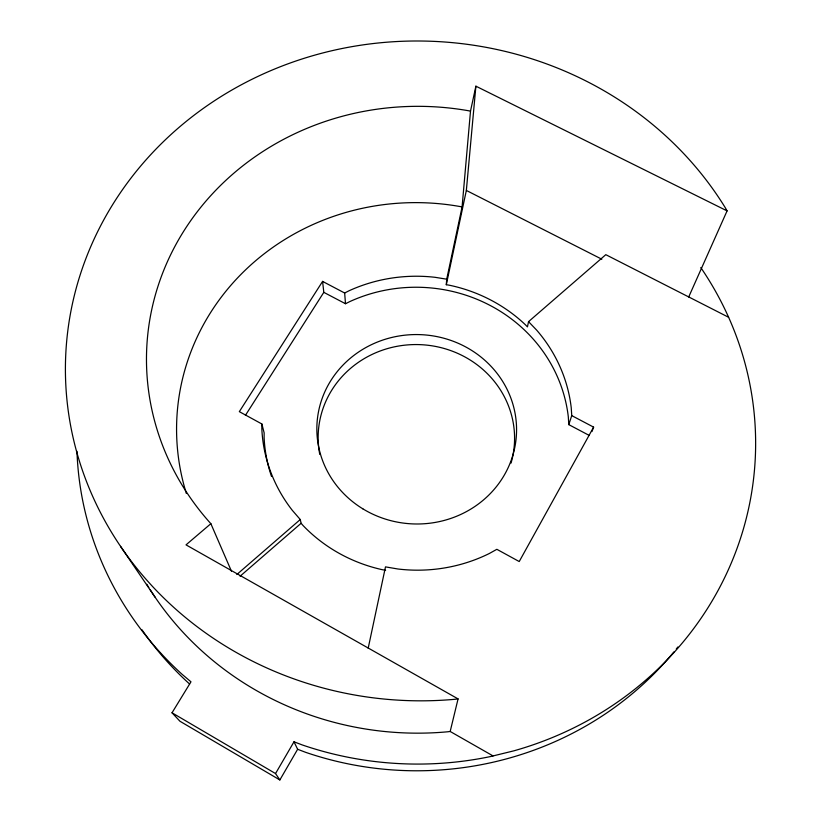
<?xml version="1.0" encoding="UTF-8"?>
<svg xmlns="http://www.w3.org/2000/svg" width="821" height="821" viewBox="0 0 821 821"><rect width="100%" height="100%" fill="white"/><g stroke="black" fill="none" stroke-linecap="round" stroke-linejoin="round"><path stroke-width="1.23" d="M728.617 317.286L605.806 254.674L528.539 321.647L527.451 326.881L525.461 324.808A153.927 145.861 2.2 0 0 449.19 285.185L446.306 284.713L446.716 279.191L435.089 277.313A155.241 146.959 2.2 0 0 349.017 290.778L344.656 293.015L322.591 281.398L239.332 411.649L261.878 423.985L261.837 428.849A155.241 146.959 2.2 0 0 292.348 510.385L300.27 519.519L301.112 523.285L303.082 525.553A153.927 145.861 2.2 0 0 382.514 569.743L385.593 570.267M446.716 279.191L462.09 206.913L470.505 111.102L475.893 86.174L727.078 210.884L688.696 296.997M446.306 284.713L466.349 190.441L475.893 86.174M368.188 648.21L385.49 566.88L397.908 568.994A155.241 146.959 2.2 0 0 489.398 553.467L496.849 549.311L519.221 561.543L593.614 427.136L571.744 415.611L571.231 407.698A155.241 146.959 2.2 0 0 536.565 330.021L528.539 321.647M150.161 589.683A311.026 294.934 2.2 0 0 447.856 731.768L450.175 731.47L458.067 698.907L186.018 544.867L210.864 523.695A272.89 254.294 2.2 0 1 183.781 231.101A272.89 254.294 2.2 0 1 470.505 111.102M589.16 435.387L568.799 424.631L571.744 415.611M591.951 431.559L593.614 427.136M293.99 741.794L297.633 749.275L279.858 779.95L275.538 773.556L293.99 741.794L302.261 744.945A339.453 322.037 2.2 0 0 490.599 756.531L513.669 750.887A339.453 322.037 2.2 0 0 700.785 267.564M279.858 779.95L179.963 721.259L172.03 712.792L190.975 681.82L182.057 674.277A339.453 322.037 2.2 0 1 76.969 451.304M245.417 415.354L323.802 292.348L322.591 281.398M240.091 576.229L301.112 523.285M236.838 574.505L300.27 519.519M323.802 292.348L345.497 303.729L349.787 301.594A152.634 144.783 2.2 0 1 568.306 416.822L568.799 424.631M458.067 698.907L455.409 699.246A353.574 329.878 2.2 0 1 75.789 448.574A353.574 329.878 2.2 0 1 286.95 64.202A353.574 329.878 2.2 0 1 725.364 207.867L727.078 210.884M297.633 749.275L305.607 752.313A328.164 312.534 2.2 0 0 673.867 651.936M466.349 190.441L601.824 259.21M450.175 731.47L493.052 755.925M172.03 712.792L275.538 773.556M120.533 546.345L155.025 597.103M210.864 523.695L231.45 571.211M261.878 423.985L264.146 432.893L264.116 437.685A152.634 144.783 2.2 0 0 271.494 476.365M344.656 293.015L345.497 303.729M677.889 646.969A328.164 312.534 2.2 0 1 676.288 648.97M189.579 684.016A328.164 312.534 2.2 0 1 141.93 629.728M186.336 493.462A240.112 227.489 2.2 0 1 462.09 206.913M319.769 454.413A98.222 93.327 2.2 0 1 420.66 344.666A98.222 93.327 2.2 0 1 511.042 463.085M148.806 587.538A311.026 294.934 2.2 0 1 146.826 584.306M362.8 508.804A99.875 94.713 2.2 0 0 516.46 434.063A99.875 94.713 2.2 0 0 370.835 344.964A99.875 94.713 2.2 0 0 362.8 508.804"/></g></svg>
